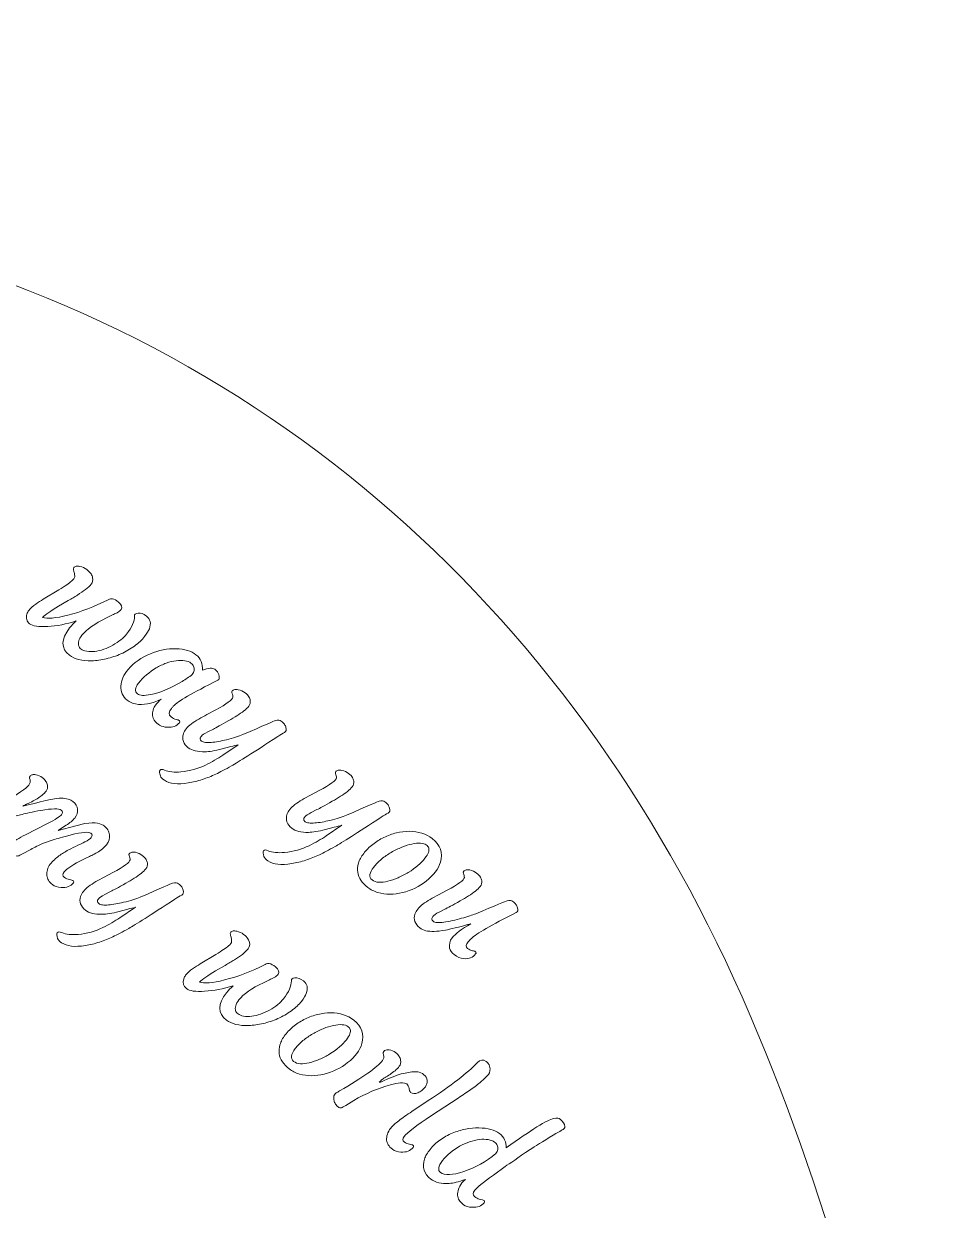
# Model space of a CAD drawing. Header units: inches. Extents: x -160 to 752, y 28 to 782.
# Drawn here: x 623.6 to 751.5, y 618.9 to 781.9 of the extents above; entities that cross this region are included whole.
import ezdxf

# ---------------------------------------------------------------- set-up
doc = ezdxf.new("R2010")
doc.units = ezdxf.units.IN
doc.header["$MEASUREMENT"] = 0
doc.layers.add('_U+0421_U+043B_U+043E_U+0439 1', color=7, linetype='Continuous')

# ---------------------------------------------------------------- blocks, each defined once
blk = doc.blocks.new('block 2')
at = {"layer": '_U+0421_U+043B_U+043E_U+0439 1', "color": 12, "lineweight": 9, "true_color": 0xe30513}
for points, knots in [([(305.09, 27.81), (184.24, 132.09), (55.29, 227.61), (-54.65, 344.61), (-130.38, 432.04), (-160.47, 554.53), (-106.38, 659.79), (-61.65, 746.82), (0.67, 769.94), (55.4, 761.15), (152.47, 745.58), (244.36, 626.03), (305, 559.17), (383.27, 640.56), (469.58, 781.89), (597.36, 753.44), (657.3, 740.1), (700.3, 699.79), (723.45, 645.65), (746.6, 591.54), (751.52, 539.49), (735.49, 482.62), (690.02, 321.27), (429.51, 136.47), (305.09, 27.81), (305.09, 27.81), (305.09, 27.81), (305.09, 27.81)], [0, 0, 0, 0, 1, 1, 1, 2, 2, 2, 3, 3, 3, 4, 4, 4, 5, 5, 5, 6, 6, 6, 7, 7, 7, 8, 8, 8, 9, 9, 9, 9]), ([(670.88, 364.34), (655.01, 380.54), (632.57, 427.43), (627.62, 477.67), (622.67, 527.9), (621.34, 580.31), (602.67, 628.66), (589.88, 661.76), (568.4, 688.48), (543.29, 712.94), (541.66, 711.85), (541.26, 708.78), (541.34, 708.11), (541.8, 704.21), (541.67, 700.71), (541.67, 697.3), (541.49, 692.71), (539.04, 688.35), (534.61, 686.78), (530.95, 685.48), (528.52, 686.5), (527.18, 688.24), (524.79, 691.33), (526.96, 699.99), (527.97, 703.86), (522.78, 702.35), (514.64, 698.89), (511.71, 703.18), (510.34, 705.19), (510.19, 707.53), (510.99, 709.72), (511.79, 711.92), (513.07, 713.55), (515.07, 714.76), (519.19, 717.24), (526.43, 717.48), (531.32, 717.21), (532.9, 717.12), (535.12, 718.53), (535.98, 719.89), (526.65, 728.66), (516.26, 737.13), (506.63, 745.69)], [0, 0, 0, 0, 1, 1, 1, 2, 2, 2, 3, 3, 3, 4, 4, 4, 5, 5, 5, 6, 6, 6, 7, 7, 7, 8, 8, 8, 9, 9, 9, 10, 10, 10, 11, 11, 11, 12, 12, 12, 13, 13, 13, 14, 14, 14, 14])]:
    blk.add_open_spline(points, degree=3, knots=knots, dxfattribs=at)
at = {"layer": '_U+0421_U+043B_U+043E_U+0439 1', "lineweight": 0}
for points, knots in [([(626.9, 699.07), (625.66, 699), (624.83, 699.12), (624.41, 699.45), (623.99, 699.77), (623.87, 700.22), (624.04, 700.78), (624.1, 700.97), (624.18, 701.14), (624.28, 701.27), (624.55, 701.62), (624.87, 701.91), (625.24, 702.16), (625.61, 702.4), (625.96, 702.62), (626.29, 702.83), (626.29, 702.83), (628.43, 704.11), (628.43, 704.11), (629.29, 704.65), (629.87, 705.04), (630.16, 705.3), (630.45, 705.55), (630.6, 705.75), (630.61, 705.92), (630.61, 706.08), (630.6, 706.24), (630.56, 706.4), (630.52, 706.56), (630.48, 706.7), (630.44, 706.83), (630.4, 706.96), (630.41, 707.07), (630.49, 707.17), (630.56, 707.27), (630.67, 707.33), (630.82, 707.35), (630.96, 707.38), (631.12, 707.37), (631.31, 707.33), (631.66, 707.26), (631.98, 707.11), (632.26, 706.89), (632.54, 706.67), (632.73, 706.48), (632.85, 706.3), (632.96, 706.12), (633.04, 705.94), (633.07, 705.78), (633.13, 705.44), (633.07, 705.15), (632.87, 704.9), (632.68, 704.65), (632.42, 704.4), (632.09, 704.15), (631.76, 703.9), (631.39, 703.65), (630.99, 703.4), (630.59, 703.15), (630.17, 702.89), (629.72, 702.63), (629.72, 702.63), (628.4, 701.86), (628.4, 701.86), (627.34, 701.23), (626.61, 700.72), (626.18, 700.33), (626.82, 700.11), (627.98, 700.21), (629.65, 700.63), (631.48, 701.09), (633.33, 701.8), (635.2, 702.75), (635.43, 702.88), (635.63, 702.92), (635.79, 702.88), (636.05, 702.82), (636.33, 702.67), (636.62, 702.43), (637.08, 702.05), (637.2, 701.71), (637.01, 701.43), (636.89, 701.25), (636.7, 701.1), (636.44, 700.97), (636.18, 700.85), (635.97, 700.74), (635.8, 700.66), (635.8, 700.66), (634.98, 700.26), (634.98, 700.26), (633.35, 699.47), (632.22, 698.67), (631.6, 697.88), (631.17, 697.32), (631.02, 696.82), (631.16, 696.38), (631.2, 696.24), (631.31, 696.11), (631.49, 695.97), (631.66, 695.83), (631.92, 695.73), (632.26, 695.67), (632.61, 695.61), (632.98, 695.6), (633.37, 695.65), (633.76, 695.7), (634.17, 695.8), (634.59, 695.94), (635.02, 696.09), (635.43, 696.27), (635.83, 696.5), (636.68, 696.97), (637.31, 697.49), (637.74, 698.03), (638.47, 698.97), (638.83, 699.79), (638.82, 700.51), (638.81, 700.74), (638.98, 700.88), (639.31, 700.92), (639.67, 700.97), (640.06, 700.82), (640.48, 700.49), (641.01, 700.08), (641.14, 699.51), (640.87, 698.77), (640.77, 698.49), (640.55, 698.13), (640.21, 697.69), (639.86, 697.24), (639.4, 696.81), (638.82, 696.39), (638.24, 695.97), (637.62, 695.61), (636.96, 695.32), (636.31, 695.03), (635.64, 694.8), (634.95, 694.64), (634.27, 694.48), (633.61, 694.39), (632.97, 694.37), (631.62, 694.33), (630.6, 694.58), (629.89, 695.13), (628.69, 696.07), (628.69, 697.31), (629.9, 698.87), (630.18, 699.22), (630.48, 699.55), (630.81, 699.84), (629.45, 699.41), (628.15, 699.15), (626.9, 699.07), (626.9, 699.07), (626.9, 699.07), (626.9, 699.07)], [0, 0, 0, 0, 1, 1, 1, 2, 2, 2, 3, 3, 3, 4, 4, 4, 5, 5, 5, 6, 6, 6, 7, 7, 7, 8, 8, 8, 9, 9, 9, 10, 10, 10, 11, 11, 11, 12, 12, 12, 13, 13, 13, 14, 14, 14, 15, 15, 15, 16, 16, 16, 17, 17, 17, 18, 18, 18, 19, 19, 19, 20, 20, 20, 21, 21, 21, 22, 22, 22, 23, 23, 23, 24, 24, 24, 25, 25, 25, 26, 26, 26, 27, 27, 27, 28, 28, 28, 29, 29, 29, 30, 30, 30, 31, 31, 31, 32, 32, 32, 33, 33, 33, 34, 34, 34, 35, 35, 35, 36, 36, 36, 37, 37, 37, 38, 38, 38, 39, 39, 39, 40, 40, 40, 41, 41, 41, 42, 42, 42, 43, 43, 43, 44, 44, 44, 45, 45, 45, 46, 46, 46, 47, 47, 47, 48, 48, 48, 49, 49, 49, 50, 50, 50, 51, 51, 51, 52, 52, 52, 52]), ([(643.91, 687.82), (643.52, 687.32), (643.5, 686.94), (643.85, 686.66), (644.1, 686.47), (644.33, 686.35), (644.54, 686.31), (644.76, 686.26), (644.9, 686.21), (644.95, 686.17), (645.07, 686.08), (645.08, 685.97), (644.99, 685.86), (644.62, 685.39), (644.07, 685.18), (643.32, 685.23), (642.53, 685.27), (641.94, 685.6), (641.55, 686.19), (641.29, 686.59), (641.24, 687.06), (641.39, 687.6), (641.47, 687.87), (641.58, 688.1), (641.72, 688.27), (641.94, 688.55), (642.2, 688.83), (642.49, 689.1), (641.19, 688.46), (640.01, 688.24), (638.97, 688.43), (638.55, 688.51), (638.18, 688.68), (637.84, 688.94), (637.51, 689.2), (637.27, 689.5), (637.13, 689.83), (636.99, 690.16), (636.93, 690.51), (636.95, 690.89), (636.99, 691.67), (637.33, 692.43), (637.95, 693.17), (638.74, 694.11), (639.76, 694.83), (641.01, 695.34), (642.18, 695.82), (643.35, 696.05), (644.52, 696.01), (645.71, 695.98), (646.63, 695.71), (647.28, 695.2), (647.94, 694.69), (648.23, 693.98), (648.16, 693.07), (649, 693.38), (649.57, 693.42), (649.85, 693.2), (650.16, 692.96), (650.35, 692.73), (650.42, 692.49), (650.55, 692.04), (650.51, 691.77), (650.29, 691.68), (646.77, 689.95), (644.73, 688.77), (644.16, 688.11), (644.08, 688.02), (643.99, 687.92), (643.91, 687.82), (643.91, 687.82), (643.91, 687.82), (643.91, 687.82)], [0, 0, 0, 0, 1, 1, 1, 2, 2, 2, 3, 3, 3, 4, 4, 4, 5, 5, 5, 6, 6, 6, 7, 7, 7, 8, 8, 8, 9, 9, 9, 10, 10, 10, 11, 11, 11, 12, 12, 12, 13, 13, 13, 14, 14, 14, 15, 15, 15, 16, 16, 16, 17, 17, 17, 18, 18, 18, 19, 19, 19, 20, 20, 20, 21, 21, 21, 22, 22, 22, 23, 23, 23, 24, 24, 24, 24]), ([(639.38, 691.29), (638.87, 690.64), (638.83, 690.15), (639.24, 689.83), (639.56, 689.58), (640.17, 689.55), (641.05, 689.72), (642.35, 689.99), (643.79, 690.59), (645.36, 691.53), (645.86, 691.82), (646.33, 692.13), (646.77, 692.46), (647.03, 692.85), (647.09, 693.24), (646.94, 693.64), (646.89, 693.77), (646.76, 693.91), (646.57, 694.06), (646.38, 694.21), (646.1, 694.32), (645.73, 694.37), (645.37, 694.43), (644.97, 694.44), (644.54, 694.38), (644.11, 694.32), (643.66, 694.21), (643.19, 694.04), (642.73, 693.87), (642.26, 693.65), (641.8, 693.38), (640.83, 692.81), (640.02, 692.11), (639.38, 691.29), (639.38, 691.29), (639.38, 691.29), (639.38, 691.29)], [0, 0, 0, 0, 1, 1, 1, 2, 2, 2, 3, 3, 3, 4, 4, 4, 5, 5, 5, 6, 6, 6, 7, 7, 7, 8, 8, 8, 9, 9, 9, 10, 10, 10, 11, 11, 11, 12, 12, 12, 12]), ([(645.55, 684.33), (645.63, 684.56), (645.76, 684.79), (645.93, 685.02), (646.11, 685.25), (646.35, 685.48), (646.65, 685.7), (646.95, 685.92), (647.28, 686.14), (647.65, 686.35), (648.01, 686.56), (648.39, 686.77), (648.79, 686.98), (648.79, 686.98), (649.99, 687.62), (649.99, 687.62), (651.52, 688.43), (652.3, 689.01), (652.34, 689.35), (652.36, 689.51), (652.31, 689.7), (652.22, 689.94), (652.18, 690.04), (652.2, 690.12), (652.27, 690.22), (652.35, 690.31), (652.46, 690.37), (652.6, 690.4), (652.75, 690.43), (652.91, 690.42), (653.08, 690.39), (653.45, 690.31), (653.76, 690.16), (654.02, 689.96), (654.29, 689.75), (654.46, 689.57), (654.56, 689.4), (654.65, 689.24), (654.71, 689.08), (654.73, 688.93), (654.77, 688.61), (654.7, 688.34), (654.54, 688.13), (654.37, 687.91), (654.14, 687.69), (653.87, 687.48), (653.59, 687.27), (653.27, 687.05), (652.91, 686.82), (652.56, 686.6), (652.18, 686.37), (651.78, 686.14), (650.73, 685.56), (650.03, 685.17), (649.68, 684.99), (649.68, 684.99), (648.89, 684.6), (648.89, 684.6), (648.43, 684.36), (648.14, 684.16), (648.03, 684.01), (647.91, 683.86), (647.85, 683.73), (647.85, 683.63), (647.85, 683.53), (647.91, 683.43), (648.04, 683.34), (648.17, 683.24), (648.35, 683.18), (648.58, 683.15), (648.81, 683.13), (649.07, 683.13), (649.38, 683.15), (649.68, 683.18), (650.02, 683.22), (650.37, 683.29), (650.73, 683.35), (651.09, 683.43), (651.46, 683.52), (652.4, 683.74), (653.16, 683.97), (653.72, 684.22), (656.56, 685.46), (658.06, 686.1), (658.2, 686.15), (658.56, 686.24), (658.83, 686.21), (659.01, 686.07), (659.2, 685.93), (659.34, 685.79), (659.44, 685.64), (659.54, 685.5), (659.62, 685.35), (659.65, 685.2), (659.75, 684.87), (659.68, 684.64), (659.44, 684.52), (659.21, 684.39), (658.9, 684.2), (658.51, 683.95), (655.17, 681.77), (653.06, 680.43), (652.18, 679.93), (651.3, 679.44), (650.58, 679.05), (650, 678.78), (649.43, 678.51), (648.81, 678.27), (648.15, 678.05), (647.49, 677.84), (646.84, 677.68), (646.21, 677.58), (644.76, 677.34), (643.67, 677.47), (642.93, 677.95), (642.65, 678.13), (642.47, 678.34), (642.39, 678.56), (642.24, 678.93), (642.23, 679.19), (642.34, 679.33), (642.45, 679.48), (642.66, 679.48), (642.95, 679.35), (643.24, 679.21), (643.58, 679.13), (643.98, 679.1), (644.37, 679.06), (644.78, 679.07), (645.2, 679.1), (646.44, 679.23), (647.57, 679.54), (648.59, 680.03), (649.47, 680.47), (650.26, 680.93), (650.95, 681.39), (650.95, 681.39), (653.09, 682.84), (653.09, 682.84), (652.78, 682.77), (652.44, 682.68), (652.05, 682.57), (652.05, 682.57), (650.86, 682.25), (650.86, 682.25), (649.85, 682), (649.08, 681.87), (648.53, 681.86), (647.49, 681.85), (646.72, 682.03), (646.22, 682.42), (645.55, 682.95), (645.33, 683.58), (645.55, 684.33), (645.55, 684.33), (645.55, 684.33), (645.55, 684.33)], [0, 0, 0, 0, 1, 1, 1, 2, 2, 2, 3, 3, 3, 4, 4, 4, 5, 5, 5, 6, 6, 6, 7, 7, 7, 8, 8, 8, 9, 9, 9, 10, 10, 10, 11, 11, 11, 12, 12, 12, 13, 13, 13, 14, 14, 14, 15, 15, 15, 16, 16, 16, 17, 17, 17, 18, 18, 18, 19, 19, 19, 20, 20, 20, 21, 21, 21, 22, 22, 22, 23, 23, 23, 24, 24, 24, 25, 25, 25, 26, 26, 26, 27, 27, 27, 28, 28, 28, 29, 29, 29, 30, 30, 30, 31, 31, 31, 32, 32, 32, 33, 33, 33, 34, 34, 34, 35, 35, 35, 36, 36, 36, 37, 37, 37, 38, 38, 38, 39, 39, 39, 40, 40, 40, 41, 41, 41, 42, 42, 42, 43, 43, 43, 44, 44, 44, 45, 45, 45, 46, 46, 46, 47, 47, 47, 48, 48, 48, 49, 49, 49, 50, 50, 50, 51, 51, 51, 52, 52, 52, 52]), ([(628.74, 673.84), (628.43, 674.08), (627.5, 674.07), (625.96, 673.81), (624.79, 673.59), (623.92, 673.4), (623.37, 673.26), (623.37, 673.26), (621.92, 672.91), (621.92, 672.91), (621.14, 672.56), (620.51, 672.26), (620.02, 672), (620.02, 672), (618.85, 671.4), (618.85, 671.4), (618.56, 671.25), (618.33, 671.17), (618.17, 671.14), (618.02, 671.11), (617.87, 671.15), (617.72, 671.26), (617.58, 671.38), (617.46, 671.51), (617.37, 671.66), (617.28, 671.81), (617.21, 671.97), (617.18, 672.13), (617.11, 672.46), (617.15, 672.73), (617.31, 672.93), (617.38, 673.02), (617.56, 673.13), (617.86, 673.28), (617.86, 673.28), (618.69, 673.69), (618.69, 673.69), (618.93, 673.81), (619.24, 673.97), (619.61, 674.17), (619.61, 674.17), (620.92, 674.93), (620.92, 674.93), (622.8, 676.03), (623.93, 676.81), (624.29, 677.28), (624.48, 677.53), (624.54, 677.77), (624.47, 678.02), (624.47, 678.02), (624.4, 678.26), (624.4, 678.26), (624.37, 678.34), (624.4, 678.42), (624.47, 678.52), (624.55, 678.61), (624.65, 678.68), (624.79, 678.71), (624.93, 678.73), (625.08, 678.74), (625.26, 678.71), (625.6, 678.64), (625.89, 678.51), (626.13, 678.32), (626.38, 678.13), (626.55, 677.95), (626.65, 677.79), (626.75, 677.63), (626.82, 677.46), (626.85, 677.29), (626.91, 676.94), (626.85, 676.66), (626.69, 676.46), (626.53, 676.25), (626.35, 676.07), (626.13, 675.9), (625.91, 675.73), (625.68, 675.58), (625.43, 675.42), (625.19, 675.27), (624.94, 675.14), (624.69, 675), (624.12, 674.71), (623.76, 674.53), (623.63, 674.46), (623.49, 674.4), (623.45, 674.37), (623.49, 674.38), (625.48, 674.89), (626.66, 675.19), (627.04, 675.26), (627.83, 675.42), (628.41, 675.5), (628.78, 675.49), (629.46, 675.48), (629.99, 675.33), (630.37, 675.03), (630.75, 674.73), (630.96, 674.38), (631, 673.96), (631.04, 673.55), (630.91, 673.15), (630.61, 672.76), (630.34, 672.42), (629.95, 672.08), (629.42, 671.76), (628.89, 671.43), (628.52, 671.2), (628.32, 671.06), (628.32, 671.06), (630.74, 671.71), (630.74, 671.71), (630.74, 671.71), (632.02, 671.99), (632.02, 671.99), (632.77, 672.13), (633.35, 672.15), (633.76, 672.05), (634.17, 671.96), (634.47, 671.83), (634.67, 671.69), (634.86, 671.53), (635.02, 671.35), (635.15, 671.14), (635.29, 670.92), (635.37, 670.7), (635.39, 670.47), (635.46, 669.99), (635.33, 669.53), (634.99, 669.09), (634.66, 668.67), (634.22, 668.31), (633.69, 668.02), (633.14, 667.73), (632.69, 667.5), (632.33, 667.33), (631.96, 667.16), (631.6, 666.98), (631.24, 666.8), (630.17, 666.25), (629.48, 665.76), (629.16, 665.35), (628.93, 665.06), (628.93, 664.82), (629.17, 664.63), (629.4, 664.45), (629.65, 664.34), (629.91, 664.3), (630.17, 664.25), (630.33, 664.2), (630.38, 664.16), (630.49, 664.07), (630.51, 663.97), (630.42, 663.86), (630.05, 663.38), (629.49, 663.17), (628.74, 663.22), (628.24, 663.26), (627.85, 663.38), (627.58, 663.59), (627.31, 663.81), (627.11, 664.01), (626.99, 664.21), (626.87, 664.4), (626.8, 664.62), (626.78, 664.87), (626.72, 665.42), (626.87, 665.93), (627.24, 666.4), (627.61, 666.87), (628, 667.25), (628.43, 667.56), (628.85, 667.86), (629.29, 668.13), (629.74, 668.37), (630.19, 668.62), (630.62, 668.83), (631.03, 669.01), (631.43, 669.2), (631.75, 669.35), (631.98, 669.47), (632.45, 669.71), (632.75, 669.92), (632.89, 670.1), (633.06, 670.31), (633.03, 670.5), (632.81, 670.67), (632.51, 670.9), (631.61, 670.82), (630.1, 670.45), (628.94, 670.14), (628.13, 669.91), (627.65, 669.75), (627.65, 669.75), (626.46, 669.37), (626.46, 669.37), (625.68, 669.02), (625.06, 668.72), (624.58, 668.45), (624.58, 668.45), (623.43, 667.83), (623.43, 667.83), (623.15, 667.68), (622.93, 667.59), (622.79, 667.55), (622.64, 667.52), (622.49, 667.55), (622.36, 667.66), (622.23, 667.76), (622.11, 667.89), (622.02, 668.03), (621.92, 668.17), (621.86, 668.31), (621.82, 668.45), (621.73, 668.77), (621.75, 669.02), (621.89, 669.2), (622.03, 669.37), (622.27, 669.57), (622.63, 669.79), (622.98, 670), (623.39, 670.23), (623.86, 670.47), (623.86, 670.47), (626.86, 671.99), (626.86, 671.99), (627.96, 672.57), (628.61, 672.97), (628.79, 673.21), (628.98, 673.46), (628.97, 673.66), (628.74, 673.84), (628.74, 673.84), (628.74, 673.84), (628.74, 673.84)], [0, 0, 0, 0, 1, 1, 1, 2, 2, 2, 3, 3, 3, 4, 4, 4, 5, 5, 5, 6, 6, 6, 7, 7, 7, 8, 8, 8, 9, 9, 9, 10, 10, 10, 11, 11, 11, 12, 12, 12, 13, 13, 13, 14, 14, 14, 15, 15, 15, 16, 16, 16, 17, 17, 17, 18, 18, 18, 19, 19, 19, 20, 20, 20, 21, 21, 21, 22, 22, 22, 23, 23, 23, 24, 24, 24, 25, 25, 25, 26, 26, 26, 27, 27, 27, 28, 28, 28, 29, 29, 29, 30, 30, 30, 31, 31, 31, 32, 32, 32, 33, 33, 33, 34, 34, 34, 35, 35, 35, 36, 36, 36, 37, 37, 37, 38, 38, 38, 39, 39, 39, 40, 40, 40, 41, 41, 41, 42, 42, 42, 43, 43, 43, 44, 44, 44, 45, 45, 45, 46, 46, 46, 47, 47, 47, 48, 48, 48, 49, 49, 49, 50, 50, 50, 51, 51, 51, 52, 52, 52, 53, 53, 53, 54, 54, 54, 55, 55, 55, 56, 56, 56, 57, 57, 57, 58, 58, 58, 59, 59, 59, 60, 60, 60, 61, 61, 61, 62, 62, 62, 63, 63, 63, 64, 64, 64, 65, 65, 65, 66, 66, 66, 67, 67, 67, 68, 68, 68, 69, 69, 69, 70, 70, 70, 71, 71, 71, 72, 72, 72, 73, 73, 73, 74, 74, 74, 75, 75, 75, 76, 76, 76, 77, 77, 77, 78, 78, 78, 78]), ([(659.79, 673.26), (659.87, 673.49), (659.99, 673.71), (660.17, 673.94), (660.35, 674.17), (660.59, 674.4), (660.89, 674.63), (661.19, 674.85), (661.52, 675.06), (661.88, 675.28), (662.25, 675.49), (662.63, 675.7), (663.03, 675.91), (663.03, 675.91), (664.22, 676.54), (664.22, 676.54), (665.76, 677.35), (666.54, 677.93), (666.58, 678.28), (666.59, 678.43), (666.55, 678.63), (666.45, 678.87), (666.41, 678.96), (666.43, 679.05), (666.51, 679.14), (666.58, 679.24), (666.69, 679.3), (666.84, 679.32), (666.98, 679.35), (667.14, 679.35), (667.32, 679.31), (667.68, 679.23), (667.99, 679.09), (668.26, 678.88), (668.52, 678.67), (668.7, 678.49), (668.79, 678.33), (668.89, 678.16), (668.95, 678), (668.96, 677.85), (669, 677.53), (668.94, 677.26), (668.77, 677.05), (668.6, 676.83), (668.38, 676.62), (668.1, 676.41), (667.82, 676.19), (667.5, 675.97), (667.15, 675.75), (666.79, 675.52), (666.41, 675.29), (666.02, 675.07), (664.96, 674.48), (664.26, 674.1), (663.91, 673.92), (663.91, 673.92), (663.13, 673.53), (663.13, 673.53), (662.67, 673.28), (662.38, 673.09), (662.26, 672.94), (662.14, 672.79), (662.08, 672.66), (662.09, 672.56), (662.08, 672.46), (662.15, 672.36), (662.28, 672.26), (662.4, 672.16), (662.58, 672.1), (662.81, 672.08), (663.04, 672.05), (663.31, 672.06), (663.61, 672.08), (663.92, 672.1), (664.25, 672.15), (664.61, 672.21), (664.97, 672.27), (665.33, 672.35), (665.69, 672.44), (666.64, 672.66), (667.39, 672.89), (667.96, 673.14), (670.8, 674.38), (672.29, 675.03), (672.44, 675.07), (672.8, 675.16), (673.07, 675.14), (673.25, 675), (673.43, 674.86), (673.57, 674.71), (673.68, 674.57), (673.78, 674.42), (673.85, 674.28), (673.89, 674.12), (673.98, 673.8), (673.91, 673.57), (673.68, 673.44), (673.44, 673.31), (673.13, 673.12), (672.75, 672.87), (669.4, 670.7), (667.29, 669.36), (666.41, 668.86), (665.54, 668.36), (664.81, 667.98), (664.24, 667.71), (663.66, 667.44), (663.05, 667.19), (662.38, 666.98), (661.73, 666.76), (661.08, 666.6), (660.44, 666.5), (659, 666.27), (657.9, 666.39), (657.17, 666.87), (656.89, 667.06), (656.71, 667.26), (656.62, 667.48), (656.48, 667.85), (656.46, 668.11), (656.58, 668.26), (656.69, 668.4), (656.89, 668.41), (657.18, 668.27), (657.47, 668.14), (657.81, 668.06), (658.21, 668.02), (658.61, 667.99), (659.01, 667.99), (659.43, 668.03), (660.68, 668.15), (661.81, 668.46), (662.83, 668.96), (663.71, 669.4), (664.49, 669.85), (665.19, 670.32), (665.19, 670.32), (667.32, 671.76), (667.32, 671.76), (667.02, 671.69), (666.67, 671.6), (666.29, 671.49), (666.29, 671.49), (665.1, 671.17), (665.1, 671.17), (664.09, 670.93), (663.31, 670.8), (662.76, 670.79), (661.73, 670.77), (660.96, 670.96), (660.46, 671.35), (659.78, 671.87), (659.56, 672.51), (659.79, 673.26), (659.79, 673.26), (659.79, 673.26), (659.79, 673.26)], [0, 0, 0, 0, 1, 1, 1, 2, 2, 2, 3, 3, 3, 4, 4, 4, 5, 5, 5, 6, 6, 6, 7, 7, 7, 8, 8, 8, 9, 9, 9, 10, 10, 10, 11, 11, 11, 12, 12, 12, 13, 13, 13, 14, 14, 14, 15, 15, 15, 16, 16, 16, 17, 17, 17, 18, 18, 18, 19, 19, 19, 20, 20, 20, 21, 21, 21, 22, 22, 22, 23, 23, 23, 24, 24, 24, 25, 25, 25, 26, 26, 26, 27, 27, 27, 28, 28, 28, 29, 29, 29, 30, 30, 30, 31, 31, 31, 32, 32, 32, 33, 33, 33, 34, 34, 34, 35, 35, 35, 36, 36, 36, 37, 37, 37, 38, 38, 38, 39, 39, 39, 40, 40, 40, 41, 41, 41, 42, 42, 42, 43, 43, 43, 44, 44, 44, 45, 45, 45, 46, 46, 46, 47, 47, 47, 48, 48, 48, 49, 49, 49, 50, 50, 50, 51, 51, 51, 52, 52, 52, 52]), ([(627.76, 670.92), (627.77, 670.92), (627.78, 670.92), (627.78, 670.92), (627.78, 670.92), (627.8, 670.93), (627.8, 670.93), (627.78, 670.93), (627.77, 670.93), (627.76, 670.92), (627.76, 670.92), (627.76, 670.92), (627.76, 670.92)], [0, 0, 0, 0, 1, 1, 1, 2, 2, 2, 3, 3, 3, 4, 4, 4, 4]), ([(669.51, 665.32), (669.45, 665.71), (669.49, 666.12), (669.62, 666.56), (669.74, 666.99), (669.98, 667.43), (670.33, 667.89), (670.68, 668.35), (671.09, 668.77), (671.57, 669.14), (672.05, 669.52), (672.56, 669.84), (673.11, 670.1), (673.66, 670.37), (674.24, 670.58), (674.83, 670.72), (675.42, 670.87), (676.01, 670.94), (676.59, 670.94), (677.85, 670.93), (678.91, 670.59), (679.76, 669.93), (680.87, 669.07), (681.24, 667.99), (680.88, 666.7), (680.61, 665.78), (679.96, 664.91), (678.92, 664.1), (677.98, 663.35), (676.9, 662.82), (675.69, 662.52), (674.49, 662.22), (673.36, 662.22), (672.29, 662.53), (671.75, 662.69), (671.28, 662.92), (670.89, 663.23), (670.49, 663.54), (670.17, 663.86), (669.95, 664.21), (669.71, 664.55), (669.57, 664.92), (669.51, 665.32), (669.51, 665.32), (669.51, 665.32), (669.51, 665.32)], [0, 0, 0, 0, 1, 1, 1, 2, 2, 2, 3, 3, 3, 4, 4, 4, 5, 5, 5, 6, 6, 6, 7, 7, 7, 8, 8, 8, 9, 9, 9, 10, 10, 10, 11, 11, 11, 12, 12, 12, 13, 13, 13, 14, 14, 14, 15, 15, 15, 15]), ([(674.12, 668.04), (673.65, 667.77), (673.2, 667.46), (672.78, 667.11), (672.35, 666.76), (672, 666.4), (671.71, 666.02), (671.42, 665.64), (671.25, 665.3), (671.2, 665), (671.14, 664.7), (671.24, 664.45), (671.49, 664.26), (671.74, 664.07), (672.05, 663.96), (672.42, 663.94), (672.79, 663.93), (673.2, 663.97), (673.65, 664.08), (674.1, 664.18), (674.56, 664.34), (675.05, 664.55), (675.53, 664.76), (676.01, 665.01), (676.47, 665.29), (677.48, 665.91), (678.24, 666.56), (678.75, 667.24), (679.22, 667.83), (679.39, 668.31), (679.27, 668.66), (679.23, 668.8), (679.11, 668.94), (678.94, 669.07), (678.76, 669.21), (678.5, 669.29), (678.15, 669.3), (677.79, 669.32), (677.4, 669.29), (676.96, 669.19), (676.53, 669.1), (676.06, 668.95), (675.57, 668.75), (675.08, 668.55), (674.6, 668.32), (674.12, 668.04), (674.12, 668.04), (674.12, 668.04), (674.12, 668.04)], [0, 0, 0, 0, 1, 1, 1, 2, 2, 2, 3, 3, 3, 4, 4, 4, 5, 5, 5, 6, 6, 6, 7, 7, 7, 8, 8, 8, 9, 9, 9, 10, 10, 10, 11, 11, 11, 12, 12, 12, 13, 13, 13, 14, 14, 14, 15, 15, 15, 16, 16, 16, 16]), ([(631.42, 662), (631.5, 662.23), (631.62, 662.45), (631.8, 662.68), (631.98, 662.91), (632.22, 663.14), (632.52, 663.37), (632.82, 663.59), (633.15, 663.8), (633.51, 664.02), (633.88, 664.23), (634.26, 664.44), (634.66, 664.65), (634.66, 664.65), (635.85, 665.28), (635.85, 665.28), (637.39, 666.09), (638.17, 666.67), (638.21, 667.02), (638.22, 667.17), (638.18, 667.37), (638.08, 667.61), (638.04, 667.7), (638.06, 667.79), (638.14, 667.88), (638.21, 667.98), (638.32, 668.04), (638.47, 668.07), (638.61, 668.09), (638.77, 668.09), (638.95, 668.06), (639.31, 667.97), (639.62, 667.83), (639.89, 667.62), (640.15, 667.42), (640.33, 667.23), (640.43, 667.07), (640.52, 666.9), (640.58, 666.74), (640.6, 666.59), (640.63, 666.27), (640.57, 666.01), (640.4, 665.79), (640.24, 665.57), (640.01, 665.36), (639.73, 665.15), (639.45, 664.93), (639.13, 664.71), (638.78, 664.49), (638.42, 664.27), (638.04, 664.04), (637.65, 663.81), (636.59, 663.22), (635.89, 662.84), (635.54, 662.66), (635.54, 662.66), (634.76, 662.27), (634.76, 662.27), (634.3, 662.02), (634.01, 661.83), (633.89, 661.68), (633.77, 661.53), (633.72, 661.4), (633.72, 661.3), (633.72, 661.2), (633.78, 661.1), (633.91, 661), (634.03, 660.9), (634.21, 660.84), (634.44, 660.82), (634.67, 660.8), (634.94, 660.8), (635.24, 660.82), (635.55, 660.84), (635.88, 660.89), (636.24, 660.95), (636.6, 661.01), (636.96, 661.09), (637.32, 661.18), (638.27, 661.4), (639.02, 661.63), (639.59, 661.88), (642.43, 663.13), (643.92, 663.77), (644.07, 663.81), (644.43, 663.9), (644.7, 663.88), (644.88, 663.74), (645.06, 663.6), (645.2, 663.45), (645.31, 663.31), (645.41, 663.17), (645.48, 663.02), (645.52, 662.86), (645.62, 662.54), (645.54, 662.31), (645.31, 662.18), (645.07, 662.05), (644.76, 661.86), (644.38, 661.61), (641.03, 659.44), (638.92, 658.1), (638.04, 657.6), (637.17, 657.1), (636.44, 656.72), (635.87, 656.45), (635.29, 656.18), (634.68, 655.93), (634.02, 655.72), (633.36, 655.5), (632.71, 655.34), (632.07, 655.24), (630.63, 655.01), (629.53, 655.14), (628.8, 655.62), (628.52, 655.8), (628.34, 656), (628.26, 656.22), (628.11, 656.59), (628.09, 656.85), (628.21, 657), (628.32, 657.14), (628.52, 657.15), (628.82, 657.02), (629.11, 656.88), (629.45, 656.8), (629.84, 656.76), (630.24, 656.73), (630.64, 656.73), (631.06, 656.77), (632.31, 656.89), (633.44, 657.2), (634.46, 657.7), (635.34, 658.14), (636.12, 658.59), (636.82, 659.06), (636.82, 659.06), (638.95, 660.5), (638.95, 660.5), (638.65, 660.43), (638.3, 660.34), (637.92, 660.24), (637.92, 660.24), (636.73, 659.91), (636.73, 659.91), (635.72, 659.67), (634.94, 659.54), (634.4, 659.53), (633.36, 659.51), (632.59, 659.7), (632.09, 660.09), (631.41, 660.61), (631.19, 661.25), (631.42, 662), (631.42, 662), (631.42, 662), (631.42, 662)], [0, 0, 0, 0, 1, 1, 1, 2, 2, 2, 3, 3, 3, 4, 4, 4, 5, 5, 5, 6, 6, 6, 7, 7, 7, 8, 8, 8, 9, 9, 9, 10, 10, 10, 11, 11, 11, 12, 12, 12, 13, 13, 13, 14, 14, 14, 15, 15, 15, 16, 16, 16, 17, 17, 17, 18, 18, 18, 19, 19, 19, 20, 20, 20, 21, 21, 21, 22, 22, 22, 23, 23, 23, 24, 24, 24, 25, 25, 25, 26, 26, 26, 27, 27, 27, 28, 28, 28, 29, 29, 29, 30, 30, 30, 31, 31, 31, 32, 32, 32, 33, 33, 33, 34, 34, 34, 35, 35, 35, 36, 36, 36, 37, 37, 37, 38, 38, 38, 39, 39, 39, 40, 40, 40, 41, 41, 41, 42, 42, 42, 43, 43, 43, 44, 44, 44, 45, 45, 45, 46, 46, 46, 47, 47, 47, 48, 48, 48, 49, 49, 49, 50, 50, 50, 51, 51, 51, 52, 52, 52, 52]), ([(685.68, 654.42), (685.8, 654.32), (685.82, 654.21), (685.72, 654.08), (685.35, 653.61), (684.81, 653.4), (684.1, 653.44), (683.63, 653.48), (683.18, 653.66), (682.76, 653.99), (682.41, 654.26), (682.21, 654.55), (682.15, 654.86), (682.05, 655.4), (682.16, 655.89), (682.49, 656.31), (682.91, 656.85), (683.77, 657.49), (685.08, 658.24), (683.37, 657.77), (682.2, 657.47), (681.58, 657.36), (680.95, 657.25), (680.44, 657.19), (680.03, 657.18), (679.14, 657.16), (678.48, 657.32), (678.05, 657.66), (677.38, 658.18), (677.15, 658.82), (677.38, 659.57), (677.46, 659.8), (677.58, 660.02), (677.76, 660.25), (677.94, 660.48), (678.18, 660.71), (678.48, 660.94), (678.78, 661.16), (679.11, 661.38), (679.47, 661.59), (679.84, 661.8), (680.22, 662.01), (680.62, 662.22), (680.62, 662.22), (681.81, 662.85), (681.81, 662.85), (683.35, 663.66), (684.13, 664.24), (684.17, 664.59), (684.18, 664.74), (684.14, 664.94), (684.04, 665.18), (684.01, 665.27), (684.02, 665.36), (684.1, 665.46), (684.17, 665.55), (684.28, 665.61), (684.43, 665.64), (684.57, 665.66), (684.73, 665.66), (684.91, 665.63), (685.27, 665.55), (685.58, 665.4), (685.85, 665.19), (686.11, 664.99), (686.29, 664.8), (686.39, 664.64), (686.48, 664.47), (686.53, 664.32), (686.56, 664.16), (686.59, 663.84), (686.53, 663.58), (686.36, 663.36), (686.19, 663.15), (685.97, 662.93), (685.69, 662.72), (685.41, 662.5), (685.1, 662.28), (684.74, 662.06), (684.38, 661.84), (684, 661.61), (683.61, 661.38), (682.55, 660.79), (681.85, 660.41), (681.5, 660.23), (681.5, 660.23), (680.72, 659.84), (680.72, 659.84), (680.26, 659.6), (679.97, 659.4), (679.85, 659.25), (679.74, 659.1), (679.68, 658.97), (679.68, 658.87), (679.68, 658.77), (679.74, 658.67), (679.87, 658.57), (680, 658.47), (680.19, 658.42), (680.45, 658.41), (680.71, 658.4), (681.02, 658.41), (681.37, 658.45), (681.73, 658.5), (682.12, 658.57), (682.54, 658.66), (682.96, 658.76), (683.38, 658.87), (683.8, 658.98), (684.64, 659.22), (685.28, 659.43), (685.73, 659.62), (688.45, 660.76), (689.89, 661.34), (690.04, 661.37), (690.39, 661.47), (690.66, 661.45), (690.84, 661.31), (691.02, 661.17), (691.16, 661.03), (691.27, 660.88), (691.37, 660.74), (691.44, 660.59), (691.48, 660.43), (691.58, 660.09), (691.52, 659.86), (691.31, 659.76), (687.85, 658.04), (685.79, 656.86), (685.14, 656.23), (684.92, 656.01), (684.78, 655.85), (684.7, 655.76), (684.39, 655.35), (684.35, 655.05), (684.6, 654.85), (684.83, 654.67), (685.06, 654.57), (685.27, 654.53), (685.49, 654.5), (685.62, 654.46), (685.68, 654.42), (685.68, 654.42), (685.68, 654.42), (685.68, 654.42)], [0, 0, 0, 0, 1, 1, 1, 2, 2, 2, 3, 3, 3, 4, 4, 4, 5, 5, 5, 6, 6, 6, 7, 7, 7, 8, 8, 8, 9, 9, 9, 10, 10, 10, 11, 11, 11, 12, 12, 12, 13, 13, 13, 14, 14, 14, 15, 15, 15, 16, 16, 16, 17, 17, 17, 18, 18, 18, 19, 19, 19, 20, 20, 20, 21, 21, 21, 22, 22, 22, 23, 23, 23, 24, 24, 24, 25, 25, 25, 26, 26, 26, 27, 27, 27, 28, 28, 28, 29, 29, 29, 30, 30, 30, 31, 31, 31, 32, 32, 32, 33, 33, 33, 34, 34, 34, 35, 35, 35, 36, 36, 36, 37, 37, 37, 38, 38, 38, 39, 39, 39, 40, 40, 40, 41, 41, 41, 42, 42, 42, 43, 43, 43, 44, 44, 44, 45, 45, 45, 46, 46, 46, 47, 47, 47, 48, 48, 48, 48]), ([(648.47, 648.96), (647.23, 648.88), (646.39, 649), (645.97, 649.33), (645.56, 649.66), (645.44, 650.1), (645.61, 650.66), (645.67, 650.86), (645.75, 651.02), (645.85, 651.15), (646.12, 651.5), (646.44, 651.8), (646.81, 652.04), (647.18, 652.29), (647.53, 652.51), (647.86, 652.71), (647.86, 652.71), (650, 654), (650, 654), (650.86, 654.54), (651.44, 654.93), (651.73, 655.18), (652.02, 655.43), (652.17, 655.64), (652.17, 655.8), (652.18, 655.97), (652.16, 656.13), (652.13, 656.29), (652.09, 656.44), (652.05, 656.58), (652.01, 656.72), (651.96, 656.85), (651.98, 656.96), (652.06, 657.06), (652.13, 657.15), (652.24, 657.21), (652.39, 657.24), (652.53, 657.26), (652.69, 657.25), (652.88, 657.22), (653.23, 657.14), (653.55, 656.99), (653.83, 656.78), (654.11, 656.56), (654.3, 656.36), (654.42, 656.18), (654.53, 656), (654.61, 655.83), (654.64, 655.66), (654.7, 655.32), (654.64, 655.03), (654.44, 654.78), (654.25, 654.53), (653.98, 654.28), (653.66, 654.03), (653.33, 653.78), (652.96, 653.53), (652.56, 653.28), (652.16, 653.03), (651.74, 652.77), (651.28, 652.52), (651.28, 652.52), (649.97, 651.75), (649.97, 651.75), (648.91, 651.12), (648.17, 650.61), (647.75, 650.22), (648.39, 650), (649.55, 650.09), (651.22, 650.51), (653.05, 650.97), (654.9, 651.68), (656.77, 652.64), (657, 652.76), (657.2, 652.81), (657.36, 652.77), (657.62, 652.71), (657.9, 652.56), (658.19, 652.32), (658.64, 651.93), (658.77, 651.6), (658.58, 651.31), (658.46, 651.13), (658.27, 650.98), (658.01, 650.86), (657.75, 650.74), (657.54, 650.63), (657.37, 650.55), (657.37, 650.55), (656.55, 650.14), (656.55, 650.14), (654.92, 649.35), (653.79, 648.56), (653.17, 647.76), (652.74, 647.2), (652.59, 646.7), (652.73, 646.26), (652.77, 646.13), (652.88, 646), (653.06, 645.86), (653.23, 645.72), (653.49, 645.61), (653.83, 645.55), (654.18, 645.49), (654.54, 645.48), (654.94, 645.53), (655.33, 645.58), (655.74, 645.68), (656.16, 645.83), (656.59, 645.97), (657, 646.15), (657.4, 646.38), (658.24, 646.86), (658.88, 647.37), (659.31, 647.92), (660.04, 648.85), (660.4, 649.68), (660.39, 650.4), (660.38, 650.63), (660.54, 650.77), (660.88, 650.81), (661.24, 650.85), (661.63, 650.71), (662.05, 650.38), (662.58, 649.97), (662.71, 649.39), (662.44, 648.66), (662.34, 648.38), (662.12, 648.02), (661.78, 647.57), (661.43, 647.13), (660.97, 646.7), (660.39, 646.28), (659.81, 645.86), (659.19, 645.5), (658.53, 645.2), (657.88, 644.92), (657.2, 644.69), (656.52, 644.53), (655.83, 644.37), (655.18, 644.27), (654.54, 644.25), (653.19, 644.21), (652.16, 644.46), (651.46, 645.01), (650.25, 645.95), (650.26, 647.2), (651.47, 648.76), (651.75, 649.11), (652.05, 649.43), (652.38, 649.72), (651.02, 649.29), (649.72, 649.04), (648.47, 648.96), (648.47, 648.96), (648.47, 648.96), (648.47, 648.96)], [0, 0, 0, 0, 1, 1, 1, 2, 2, 2, 3, 3, 3, 4, 4, 4, 5, 5, 5, 6, 6, 6, 7, 7, 7, 8, 8, 8, 9, 9, 9, 10, 10, 10, 11, 11, 11, 12, 12, 12, 13, 13, 13, 14, 14, 14, 15, 15, 15, 16, 16, 16, 17, 17, 17, 18, 18, 18, 19, 19, 19, 20, 20, 20, 21, 21, 21, 22, 22, 22, 23, 23, 23, 24, 24, 24, 25, 25, 25, 26, 26, 26, 27, 27, 27, 28, 28, 28, 29, 29, 29, 30, 30, 30, 31, 31, 31, 32, 32, 32, 33, 33, 33, 34, 34, 34, 35, 35, 35, 36, 36, 36, 37, 37, 37, 38, 38, 38, 39, 39, 39, 40, 40, 40, 41, 41, 41, 42, 42, 42, 43, 43, 43, 44, 44, 44, 45, 45, 45, 46, 46, 46, 47, 47, 47, 48, 48, 48, 49, 49, 49, 50, 50, 50, 51, 51, 51, 52, 52, 52, 52]), ([(658.72, 640.38), (658.66, 640.77), (658.69, 641.19), (658.82, 641.62), (658.95, 642.06), (659.19, 642.5), (659.54, 642.96), (659.89, 643.42), (660.3, 643.83), (660.78, 644.21), (661.26, 644.58), (661.77, 644.9), (662.32, 645.17), (662.87, 645.44), (663.44, 645.64), (664.04, 645.79), (664.63, 645.93), (665.22, 646), (665.8, 646), (667.06, 645.99), (668.12, 645.66), (668.96, 645), (670.08, 644.13), (670.45, 643.06), (670.09, 641.77), (669.81, 640.84), (669.16, 639.98), (668.13, 639.16), (667.19, 638.41), (666.11, 637.89), (664.9, 637.59), (663.7, 637.28), (662.57, 637.28), (661.5, 637.59), (660.96, 637.75), (660.49, 637.99), (660.1, 638.29), (659.7, 638.6), (659.38, 638.93), (659.15, 639.27), (658.92, 639.62), (658.78, 639.99), (658.72, 640.38), (658.72, 640.38), (658.72, 640.38), (658.72, 640.38)], [0, 0, 0, 0, 1, 1, 1, 2, 2, 2, 3, 3, 3, 4, 4, 4, 5, 5, 5, 6, 6, 6, 7, 7, 7, 8, 8, 8, 9, 9, 9, 10, 10, 10, 11, 11, 11, 12, 12, 12, 13, 13, 13, 14, 14, 14, 15, 15, 15, 15]), ([(663.33, 643.11), (662.85, 642.84), (662.41, 642.52), (661.98, 642.18), (661.56, 641.83), (661.21, 641.46), (660.92, 641.09), (660.63, 640.7), (660.46, 640.36), (660.4, 640.06), (660.35, 639.76), (660.45, 639.52), (660.7, 639.33), (660.94, 639.13), (661.25, 639.03), (661.63, 639.01), (662, 638.99), (662.41, 639.03), (662.86, 639.14), (663.3, 639.24), (663.77, 639.4), (664.25, 639.61), (664.74, 639.83), (665.22, 640.07), (665.68, 640.35), (666.69, 640.97), (667.44, 641.62), (667.96, 642.3), (668.43, 642.9), (668.6, 643.37), (668.48, 643.72), (668.43, 643.86), (668.32, 644), (668.15, 644.14), (667.97, 644.28), (667.71, 644.35), (667.36, 644.37), (667, 644.39), (666.61, 644.35), (666.17, 644.26), (665.73, 644.16), (665.27, 644.02), (664.78, 643.82), (664.28, 643.62), (663.8, 643.38), (663.33, 643.11), (663.33, 643.11), (663.33, 643.11), (663.33, 643.11)], [0, 0, 0, 0, 1, 1, 1, 2, 2, 2, 3, 3, 3, 4, 4, 4, 5, 5, 5, 6, 6, 6, 7, 7, 7, 8, 8, 8, 9, 9, 9, 10, 10, 10, 11, 11, 11, 12, 12, 12, 13, 13, 13, 14, 14, 14, 15, 15, 15, 16, 16, 16, 16]), ([(666.26, 633.94), (666.22, 634.11), (666.2, 634.26), (666.21, 634.41), (666.22, 634.57), (666.26, 634.68), (666.31, 634.75), (666.36, 634.83), (666.44, 634.91), (666.56, 634.99), (666.68, 635.07), (666.82, 635.16), (667, 635.26), (670.22, 637.12), (672.19, 638.51), (672.91, 639.44), (673.09, 639.71), (673.15, 639.97), (673.07, 640.2), (673.07, 640.2), (673, 640.44), (673, 640.44), (672.98, 640.52), (673, 640.6), (673.08, 640.7), (673.15, 640.8), (673.25, 640.86), (673.39, 640.89), (673.53, 640.92), (673.68, 640.93), (673.84, 640.91), (674.17, 640.85), (674.45, 640.73), (674.7, 640.53), (674.95, 640.34), (675.12, 640.17), (675.21, 640.01), (675.31, 639.84), (675.37, 639.68), (675.4, 639.51), (675.45, 639.16), (675.4, 638.87), (675.23, 638.65), (675.06, 638.43), (674.87, 638.23), (674.65, 638.05), (674.42, 637.87), (674.19, 637.7), (673.95, 637.54), (673.72, 637.38), (673.49, 637.24), (673.27, 637.1), (673.05, 636.96), (672.9, 636.85), (672.8, 636.78), (672.61, 636.62), (672.5, 636.52), (672.48, 636.46), (672.7, 636.47), (672.86, 636.52), (672.97, 636.61), (672.97, 636.61), (673.75, 636.96), (673.75, 636.96), (675.44, 637.68), (676.78, 637.98), (677.77, 637.87), (678.05, 637.84), (678.33, 637.71), (678.6, 637.5), (678.88, 637.29), (679.02, 637.02), (679.04, 636.7), (679.06, 636.37), (678.98, 636.09), (678.81, 635.85), (678.63, 635.62), (678.47, 635.43), (678.31, 635.31), (678.15, 635.19), (677.97, 635.09), (677.79, 635.02), (677.37, 634.86), (677.04, 634.87), (676.79, 635.07), (676.72, 635.13), (676.67, 635.2), (676.65, 635.3), (676.65, 635.3), (676.59, 635.59), (676.59, 635.59), (676.53, 635.89), (676.42, 636.1), (676.26, 636.22), (676.09, 636.35), (675.81, 636.4), (675.41, 636.37), (675, 636.33), (674.54, 636.24), (674.02, 636.1), (672.29, 635.64), (670.61, 634.92), (668.98, 633.94), (668.98, 633.94), (667.89, 633.27), (667.89, 633.27), (667.61, 633.11), (667.41, 633.01), (667.26, 632.96), (667.11, 632.92), (666.96, 632.95), (666.83, 633.06), (666.69, 633.16), (666.57, 633.3), (666.47, 633.46), (666.37, 633.61), (666.3, 633.77), (666.26, 633.94), (666.26, 633.94), (666.26, 633.94), (666.26, 633.94)], [0, 0, 0, 0, 1, 1, 1, 2, 2, 2, 3, 3, 3, 4, 4, 4, 5, 5, 5, 6, 6, 6, 7, 7, 7, 8, 8, 8, 9, 9, 9, 10, 10, 10, 11, 11, 11, 12, 12, 12, 13, 13, 13, 14, 14, 14, 15, 15, 15, 16, 16, 16, 17, 17, 17, 18, 18, 18, 19, 19, 19, 20, 20, 20, 21, 21, 21, 22, 22, 22, 23, 23, 23, 24, 24, 24, 25, 25, 25, 26, 26, 26, 27, 27, 27, 28, 28, 28, 29, 29, 29, 30, 30, 30, 31, 31, 31, 32, 32, 32, 33, 33, 33, 34, 34, 34, 35, 35, 35, 36, 36, 36, 37, 37, 37, 38, 38, 38, 39, 39, 39, 40, 40, 40, 40]), ([(673.49, 628.52), (673.47, 628.76), (673.5, 629.03), (673.59, 629.31), (673.67, 629.6), (673.83, 629.88), (674.05, 630.17), (674.28, 630.46), (674.65, 630.8), (675.16, 631.18), (675.67, 631.57), (676.27, 631.99), (676.96, 632.45), (676.96, 632.45), (679.21, 633.94), (679.21, 633.94), (682.37, 636), (684.62, 637.74), (685.96, 639.15), (686.36, 639.57), (686.77, 639.63), (687.16, 639.32), (687.41, 639.13), (687.57, 638.91), (687.64, 638.66), (687.77, 638.18), (687.71, 637.79), (687.47, 637.51), (687.23, 637.23), (686.91, 636.91), (686.49, 636.57), (686.07, 636.22), (685.6, 635.85), (685.07, 635.47), (684.54, 635.09), (683.96, 634.7), (683.34, 634.29), (683.34, 634.29), (679.66, 631.87), (679.66, 631.87), (677.56, 630.5), (676.3, 629.54), (675.88, 629), (675.65, 628.7), (675.65, 628.47), (675.89, 628.28), (676.12, 628.1), (676.36, 627.99), (676.63, 627.94), (676.89, 627.9), (677.05, 627.85), (677.1, 627.81), (677.21, 627.72), (677.23, 627.62), (677.14, 627.51), (676.76, 627.03), (676.2, 626.81), (675.46, 626.87), (674.96, 626.91), (674.57, 627.03), (674.3, 627.25), (674.02, 627.46), (673.83, 627.66), (673.71, 627.86), (673.59, 628.05), (673.52, 628.27), (673.49, 628.52), (673.49, 628.52), (673.49, 628.52), (673.49, 628.52)], [0, 0, 0, 0, 1, 1, 1, 2, 2, 2, 3, 3, 3, 4, 4, 4, 5, 5, 5, 6, 6, 6, 7, 7, 7, 8, 8, 8, 9, 9, 9, 10, 10, 10, 11, 11, 11, 12, 12, 12, 13, 13, 13, 14, 14, 14, 15, 15, 15, 16, 16, 16, 17, 17, 17, 18, 18, 18, 19, 19, 19, 20, 20, 20, 21, 21, 21, 22, 22, 22, 23, 23, 23, 23]), ([(686.86, 620.23), (686.98, 620.14), (686.99, 620.03), (686.89, 619.91), (686.53, 619.45), (685.98, 619.24), (685.24, 619.28), (684.74, 619.3), (684.35, 619.42), (684.07, 619.64), (683.78, 619.86), (683.58, 620.07), (683.47, 620.26), (683.35, 620.46), (683.28, 620.68), (683.25, 620.93), (683.2, 621.48), (683.4, 622.05), (683.84, 622.62), (683.93, 622.73), (684.09, 622.89), (684.33, 623.11), (683.36, 622.78), (682.62, 622.59), (682.09, 622.56), (681.01, 622.48), (680.17, 622.68), (679.56, 623.15), (678.61, 623.89), (678.32, 624.81), (678.69, 625.91), (678.83, 626.31), (679.09, 626.75), (679.46, 627.23), (679.84, 627.72), (680.29, 628.15), (680.82, 628.52), (681.35, 628.9), (681.91, 629.21), (682.51, 629.46), (683.1, 629.71), (683.72, 629.89), (684.34, 630.02), (684.97, 630.14), (685.58, 630.2), (686.17, 630.19), (687.42, 630.17), (688.36, 629.91), (689, 629.41), (689.63, 628.92), (689.95, 628.26), (689.93, 627.44), (693.37, 629.93), (695.56, 631.28), (696.49, 631.49), (696.87, 631.57), (697.18, 631.53), (697.4, 631.35), (697.76, 631.07), (697.96, 630.74), (697.98, 630.39), (697.99, 630.27), (697.97, 630.17), (697.91, 630.11), (697.86, 630.04), (697.71, 629.94), (697.48, 629.82), (697.24, 629.7), (696.88, 629.49), (696.38, 629.2), (694.91, 628.3), (693.85, 627.63), (693.2, 627.2), (691.53, 626.08), (690.39, 625.3), (689.77, 624.87), (689.77, 624.87), (688.16, 623.71), (688.16, 623.71), (686.73, 622.67), (685.88, 621.98), (685.6, 621.62), (685.32, 621.25), (685.31, 620.97), (685.57, 620.76), (685.82, 620.57), (686.04, 620.45), (686.23, 620.41), (686.23, 620.41), (686.65, 620.31), (686.65, 620.31), (686.74, 620.3), (686.81, 620.27), (686.86, 620.23), (686.86, 620.23), (686.86, 620.23), (686.86, 620.23)], [0, 0, 0, 0, 1, 1, 1, 2, 2, 2, 3, 3, 3, 4, 4, 4, 5, 5, 5, 6, 6, 6, 7, 7, 7, 8, 8, 8, 9, 9, 9, 10, 10, 10, 11, 11, 11, 12, 12, 12, 13, 13, 13, 14, 14, 14, 15, 15, 15, 16, 16, 16, 17, 17, 17, 18, 18, 18, 19, 19, 19, 20, 20, 20, 21, 21, 21, 22, 22, 22, 23, 23, 23, 24, 24, 24, 25, 25, 25, 26, 26, 26, 27, 27, 27, 28, 28, 28, 29, 29, 29, 30, 30, 30, 31, 31, 31, 32, 32, 32, 32]), ([(680.9, 624.06), (681.46, 623.63), (682.52, 623.67), (684.08, 624.2), (685.71, 624.74), (687.19, 625.56), (688.51, 626.65), (688.78, 627.03), (688.83, 627.43), (688.68, 627.82), (688.63, 627.96), (688.51, 628.1), (688.31, 628.25), (688.11, 628.41), (687.83, 628.51), (687.45, 628.58), (687.08, 628.64), (686.68, 628.64), (686.24, 628.59), (685.81, 628.53), (685.35, 628.43), (684.89, 628.27), (684.42, 628.11), (683.96, 627.91), (683.52, 627.66), (682.56, 627.12), (681.77, 626.47), (681.17, 625.7), (680.57, 624.93), (680.48, 624.38), (680.9, 624.06), (680.9, 624.06), (680.9, 624.06), (680.9, 624.06)], [0, 0, 0, 0, 1, 1, 1, 2, 2, 2, 3, 3, 3, 4, 4, 4, 5, 5, 5, 6, 6, 6, 7, 7, 7, 8, 8, 8, 9, 9, 9, 10, 10, 10, 11, 11, 11, 11])]:
    blk.add_open_spline(points, degree=3, knots=knots, dxfattribs=at)

msp = doc.modelspace()

# ---------------------------------------------------------------- block references
at = {"layer": '_U+0421_U+043B_U+043E_U+0439 1'}
msp.add_blockref('block 2', (0, 0), dxfattribs=at)

doc.saveas('drawing.dxf')
